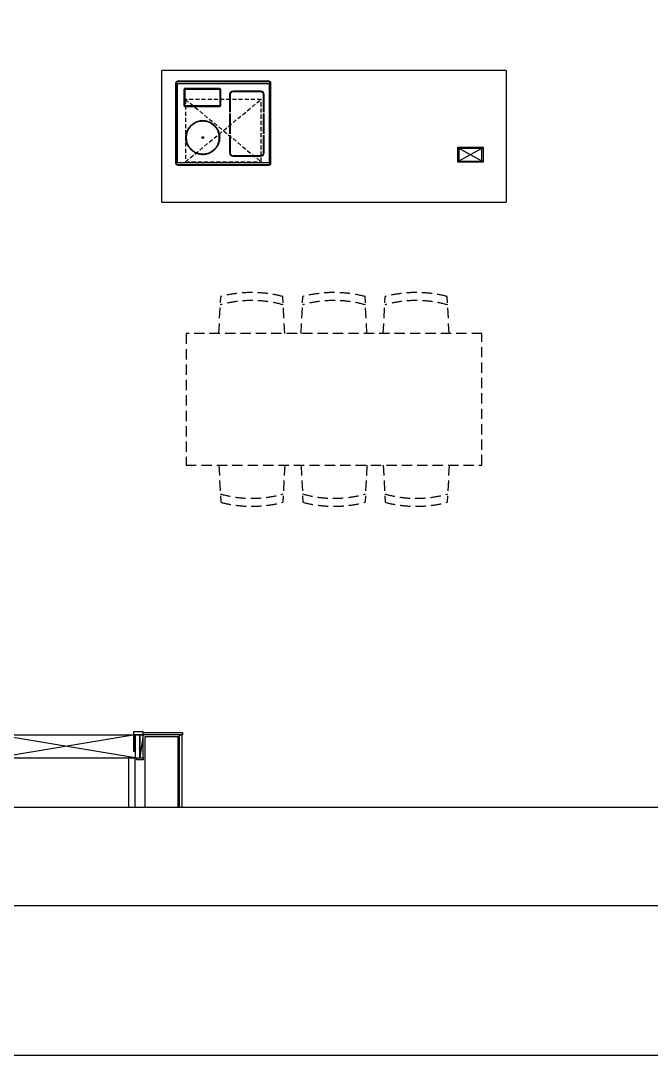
# Model space of a CAD drawing. Header units: millimetres. Extents: x -33000 to 294000, y 0 to 42408.
# Drawn here: x 10610 to 14445, y 0 to 6293 of the extents above; entities that cross this region are included whole.
import ezdxf

# ---------------------------------------------------------------- set-up
doc = ezdxf.new("R2010")
doc.units = ezdxf.units.MM
doc.header["$LTSCALE"] = 50
doc.linetypes.add('( Hidden )', pattern=[0.375, 0.25, -0.125])
doc.layers.add('arch', color=8, linetype='Continuous')
doc.layers.add('cloud', color=7, linetype='Continuous', true_color=0xb3ef8f, plot=False)

msp = doc.modelspace()

# ---------------------------------------------------------------- linework, layer by layer
at = {"layer": 'arch'}
for p, q in [((11465, 5984.2), (11465, 5194.2)), ((13560, 5989.2), (11470, 5989.2)), ((13565, 5194.2), (13565, 5984.2)), ((12120.3, 5924.2), (11563.3, 5924.2)), ((12120.3, 5920.2), (11563.3, 5920.2)), ((11551.8, 5912.7), (11551.8, 5425.7)), ((11555.9, 5912.7), (11555.9, 5425.7)), ((12069.8, 5864.4), (11901, 5864.4)), ((11901, 5863.8), (12069.8, 5863.8)), ((12069.8, 5862.2), (11901, 5862.2)), ((11901, 5861.6), (12069.8, 5861.6)), ((12127.7, 5425.7), (12127.7, 5912.7)), ((12131.8, 5425.7), (12131.8, 5912.7)), ((11881.5, 5844.9), (11881.5, 5737.5)), ((11882.1, 5737.5), (11882.1, 5844.9)), ((11883.7, 5844.9), (11883.7, 5737.5)), ((11884.3, 5737.5), (11884.3, 5844.9)), ((12086.5, 5844.9), (12086.5, 5737.5)), ((12087.1, 5737.5), (12087.1, 5844.9)), ((12088.7, 5844.9), (12088.7, 5737.5)), ((12089.3, 5737.5), (12089.3, 5844.9)), ((11881.5, 5727.5), (11881.5, 5605.3)), ((11882.1, 5605.3), (11882.1, 5727.5)), ((11883.7, 5727.5), (11883.7, 5605.3)), ((11884.3, 5605.3), (11884.3, 5727.5)), ((12086.5, 5727.5), (12086.5, 5605.3)), ((12087.1, 5605.3), (12087.1, 5727.5)), ((12088.7, 5727.5), (12088.7, 5605.3)), ((12089.3, 5605.3), (12089.3, 5727.5)), ((11881.5, 5595.3), (11881.5, 5488.1)), ((11882.1, 5488.1), (11882.1, 5595.3)), ((11883.7, 5595.3), (11883.7, 5488.1)), ((11884.3, 5488.1), (11884.3, 5595.3)), ((12086.5, 5595.3), (12086.5, 5488.1)), ((12087.1, 5488.1), (12087.1, 5595.3)), ((12088.7, 5595.3), (12088.7, 5488.1)), ((12089.3, 5488.1), (12089.3, 5595.3)), ((13423.5, 5521.2), (13266.5, 5521.2)), ((13266.5, 5521.2), (13266.5, 5434.2)), ((13266.5, 5521.2), (13423.5, 5434.2)), ((13423.5, 5521.2), (13266.5, 5434.2)), ((13415, 5516.2), (13275, 5516.2)), ((13275, 5516.2), (13275, 5439.2)), ((13415, 5439.2), (13415, 5516.2)), ((13423.5, 5434.2), (13423.5, 5521.2)), ((11563.3, 5418.3), (11845.7, 5418.3)), ((11563.3, 5414.2), (12120.3, 5414.2)), ((11846, 5418.3), (12120.3, 5418.3)), ((12069.8, 5471.4), (11901, 5471.4)), ((11901, 5470.8), (12069.8, 5470.8)), ((12069.8, 5469.2), (11901, 5469.2)), ((11901, 5468.6), (12069.8, 5468.6)), ((13266.5, 5434.2), (13423.5, 5434.2)), ((13275, 5439.2), (13415, 5439.2)), ((11470, 5189.2), (13560, 5189.2)), ((11355, 1949.2), (11355, 1964.2)), ((11355, 1964.2), (11593, 1964.2)), ((11593, 1964.2), (11593, 1949.2)), ((11593, 1949.2), (11355, 1949.2)), ((11365, 1939.2), (11565, 1939.2)), ((11365, 1939.2), (11365, 1509.2)), ((11565, 1939.2), (11565, 1509.2)), ((11575, 1509.2), (11575, 1949.2)), ((11575, 1949.2), (11590, 1949.2)), ((11590, 1949.2), (11590, 1509.2))]:
    msp.add_line(p, q, dxfattribs=at)
at = {"layer": 'arch', "linetype": '( Hidden )', "ltscale": 50}
for p, q in [((12121.8, 5909.2), (11561.8, 5909.2)), ((11561.8, 5909.2), (11561.8, 5429.2)), ((12121.8, 5429.2), (12121.8, 5909.2)), ((11561.8, 5429.2), (12121.8, 5429.2))]:
    msp.add_line(p, q, dxfattribs=at)
at = {"layer": 'arch', "ltscale": 100}
for p, q in [((11604.3, 5774.4), (11604.3, 5876.8)), ((11609.3, 5881.8), (11819.9, 5881.8)), ((11609.3, 5774.4), (11609.3, 5876.8)), ((11609.3, 5876.8), (11819.9, 5876.8)), ((11819.9, 5876.8), (11819.9, 5774.4)), ((11824.9, 5876.8), (11824.9, 5774.4)), ((11819.9, 5774.4), (11609.3, 5774.4)), ((11819.9, 5769.4), (11609.3, 5769.4))]:
    msp.add_line(p, q, dxfattribs=at)
at = {"layer": 'arch', "linetype": '( Hidden )', "ltscale": 2}
for p, q in [((12071.8, 5814.1), (11611.8, 5814.1)), ((11611.8, 5814.1), (11611.8, 5434.1)), ((11611.8, 5434.1), (12071.8, 5814.1)), ((11611.8, 5814.1), (12071.8, 5434.1)), ((12071.8, 5434.1), (12071.8, 5814.1)), ((11611.8, 5434.1), (12071.8, 5434.1))]:
    msp.add_line(p, q, dxfattribs=at)
at = {"layer": 'arch', "linetype": '( Hidden )', "ltscale": 5}
for p, q in [((11815, 4389.2), (11826.2, 4615.1)), ((12215, 4389.2), (12203.8, 4615.1)), ((12315, 4389.2), (12326.2, 4615.1)), ((12715, 4389.2), (12703.8, 4615.1)), ((12815, 4389.2), (12826.2, 4615.1)), ((13215, 4389.2), (13203.8, 4615.1)), ((13415, 4389.2), (11615, 4389.2)), ((11615, 4389.2), (11615, 3589.2)), ((13415, 3589.2), (13415, 4389.2)), ((11615, 3589.2), (13415, 3589.2)), ((11815, 3589.2), (11826.2, 3363.4)), ((12215, 3589.2), (12203.8, 3363.4)), ((12315, 3589.2), (12326.2, 3363.4)), ((12715, 3589.2), (12703.8, 3363.4)), ((12815, 3589.2), (12826.2, 3363.4)), ((13215, 3589.2), (13203.8, 3363.4))]:
    msp.add_line(p, q, dxfattribs=at)
at = {"layer": 'arch', "ltscale": 25}
msp.add_line((7015, 1509.2), (16595, 1509.2), dxfattribs=at)
at = {"layer": 'arch', "linetype": 'Continuous', "ltscale": 4}
msp.add_lwpolyline([(11355, 1949.2), (11355, 1967.2), (11295, 1967.2), (11295, 1949.2)], close=True, dxfattribs=at)
at = {"layer": 'arch'}
for points in [[(10465, 1949.2), (11305, 1949.2), (10465, 1809.2), (11305, 1809.2)], [(11305, 1809.2), (11335, 1809.2), (11335, 1949.2), (11305, 1949.2)], [(11355, 1797.2), (11315, 1797.2), (11315, 1809.2), (11355, 1809.2)]]:
    msp.add_lwpolyline(points, close=True, dxfattribs=at)
for points in [[(11305, 1949.2), (11300, 1949.2), (11300, 1944.2), (11295, 1944.2), (11295, 1849.2), (11305, 1849.2), (11305, 1949.2)], [(11355, 1949.2), (11335, 1949.2), (11335, 1809.2), (11355, 1809.2), (11355, 1949.2), (11335, 1809.2)]]:
    msp.add_lwpolyline(points, dxfattribs=at)
at = {"layer": 'arch', "linetype": 'Continuous', "ltscale": 4}
msp.add_lwpolyline([(11305, 1509.2), (11305, 1809.2), (11265, 1809.2), (11265, 1509.2)], dxfattribs=at)
at = {"layer": 'arch'}
for radius in [5.05, 4.48, 3.46]:
    msp.add_circle((11717, 5581.9), radius, dxfattribs=at)
for centre, radius, start, end in [((11470, 5984.2), 5, 90, 180), ((13560, 5984.2), 5, 0, 90), ((11563.3, 5912.7), 11.5, 90, 180), ((11563.3, 5912.7), 7.44, 90, 180), ((12120.3, 5912.7), 11.5, 0, 90), ((12120.3, 5912.7), 7.44, 0, 90), ((11881.8, 5737.5), 0.3, 179.9671, 0.0329), ((11884, 5737.5), 0.3, 179.9671, 0.0329), ((12086.8, 5737.5), 0.3, 179.9671, 0.0329), ((12089, 5737.5), 0.3, 179.9671, 0.0329), ((11881.8, 5605.3), 0.3, 180, 0), ((11884, 5605.3), 0.3, 180, 0), ((12086.8, 5605.3), 0.3, 180, 0), ((12089, 5605.3), 0.3, 180, 0), ((12086.8, 5595.3), 0.3, 0, 180), ((12089, 5595.3), 0.3, 0, 180), ((11563.3, 5425.7), 11.5, 180, 270), ((11563.3, 5425.7), 7.44, 180, 270), ((12120.3, 5425.7), 7.44, 270, 0), ((12120.3, 5425.7), 11.5, 270, 0), ((11470, 5194.2), 5, 180, 270), ((13560, 5194.2), 5, 270, 0)]:
    msp.add_arc(centre, radius, start, end, dxfattribs=at)
at = {"layer": 'arch', "ltscale": 100}
for centre, start, end in [((11609.3, 5876.8), 90, 180), ((11819.9, 5876.8), 0, 90), ((11609.3, 5774.4), 180, 270), ((11819.9, 5774.4), 270, 0)]:
    msp.add_arc(centre, 5, start, end, dxfattribs=at)
at = {"layer": 'arch', "linetype": '( Hidden )', "ltscale": 5}
for centre, radius, start, end in [((12015, 3888.7), 750.5, 75.42611, 104.57389), ((12515, 3888.7), 750.5, 75.42611, 104.57389), ((13015, 3888.7), 750.5, 75.42611, 104.57389), ((12015, 3886), 704.7, 74.24392, 105.75608), ((12515, 3886), 704.7, 74.24392, 105.75608), ((13015, 3886), 704.7, 74.24392, 105.75608), ((12015, 4092.4), 704.7, 254.24392, 285.75608), ((12515, 4092.4), 704.7, 254.24392, 285.75608), ((13015, 4092.4), 704.7, 254.24392, 285.75608), ((12015, 4089.7), 750.5, 255.42611, 284.57389), ((12515, 4089.7), 750.5, 255.42611, 284.57389), ((13015, 4089.7), 750.5, 255.42611, 284.57389)]:
    msp.add_arc(centre, radius, start, end, dxfattribs=at)
at = {"layer": 'arch'}
for points, knots in [([(11901, 5864.4), (11896, 5864.4), (11885.7, 5860.2), (11881.5, 5849.9), (11881.5, 5844.9)], [0, 0, 0, 0, 0.500007, 1, 1, 1, 1]), ([(11882.1, 5844.9), (11882.1, 5849.8), (11886.1, 5859.8), (11896.1, 5863.8), (11901, 5863.8)], [0, 0, 0, 0, 0.499995, 1, 1, 1, 1]), ([(11901, 5862.2), (11896.5, 5862.2), (11887.4, 5858.5), (11883.7, 5849.4), (11883.7, 5844.9)], [0, 0, 0, 0, 0.5, 1, 1, 1, 1]), ([(11884.3, 5844.9), (11884.3, 5849.2), (11887.8, 5858.1), (11896.7, 5861.6), (11901, 5861.6)], [0, 0, 0, 0, 0.500002, 1, 1, 1, 1]), ([(11717, 5684.1), (11713.5, 5684.1), (11706.5, 5683.8), (11693, 5681.7), (11676.9, 5676.7), (11659.5, 5667.2), (11644.3, 5654.6), (11631.7, 5639.4), (11622.2, 5621.9), (11617.2, 5605.9), (11615.1, 5592.4), (11614.6, 5581.9), (11615.1, 5571.4), (11617.2, 5557.9), (11622.2, 5541.8), (11631.7, 5524.4), (11644.3, 5509.2), (11659.5, 5496.6), (11676.9, 5487.1), (11693, 5482.1), (11706.5, 5480), (11713.5, 5479.6), (11717, 5479.6)], [0, 0, 0, 0, 0.03125, 0.0625, 0.125, 0.1875, 0.25, 0.3125, 0.375, 0.4375, 0.46875, 0.5, 0.53125, 0.5625, 0.625, 0.6875, 0.75, 0.8125, 0.875, 0.9375, 0.96875, 1, 1, 1, 1]), ([(11788, 5652.9), (11783.3, 5657.6), (11773, 5666), (11755.7, 5675.3), (11740, 5680), (11727, 5682), (11717, 5682.4), (11707, 5682), (11694, 5680), (11678.3, 5675.3), (11661, 5666), (11650.8, 5657.6), (11646, 5652.9)], [0, 0, 0, 0, 0.124999, 0.249998, 0.374998, 0.437497, 0.499997, 0.562497, 0.624998, 0.749998, 0.874999, 1, 1, 1, 1]), ([(11717, 5684.7), (11730.7, 5684.7), (11750.7, 5680.7), (11771.4, 5669.7), (11782.2, 5661.6), (11789.9, 5654.7), (11796.8, 5647.1), (11804.8, 5636.3), (11812.7, 5621.5), (11817.6, 5605.5), (11819.5, 5592.1), (11820, 5581.9), (11819.5, 5571.6), (11817.6, 5558.3), (11812.7, 5542.2), (11804.8, 5527.5), (11796.8, 5516.6), (11789.9, 5509), (11782.2, 5502.1), (11771.4, 5494.1), (11756.6, 5486.2), (11740.6, 5481.3), (11727.3, 5479.4), (11719.3, 5479), (11714.7, 5479), (11713.6, 5479.1)], [0, 0, 0, 0, 0.123711, 0.185567, 0.216495, 0.247423, 0.27835, 0.309278, 0.371134, 0.43299, 0.463917, 0.494845, 0.525773, 0.556701, 0.618557, 0.680412, 0.71134, 0.742268, 0.773196, 0.804124, 0.865979, 0.927835, 0.958763, 0.989691, 1, 1, 1, 1]), ([(11717, 5479.6), (11720.5, 5479.6), (11727.5, 5480), (11741, 5482.1), (11757.1, 5487.1), (11774.5, 5496.6), (11789.7, 5509.2), (11802.3, 5524.4), (11811.8, 5541.8), (11816.8, 5557.9), (11818.9, 5571.4), (11819.4, 5581.9), (11818.9, 5592.4), (11816.8, 5605.9), (11811.8, 5621.9), (11802.3, 5639.4), (11789.7, 5654.6), (11774.5, 5667.2), (11757.1, 5676.7), (11741, 5681.7), (11727.5, 5683.8), (11720.5, 5684.1), (11717, 5684.1)], [0, 0, 0, 0, 0.03125, 0.0625, 0.125, 0.1875, 0.25, 0.3125, 0.375, 0.4375, 0.46875, 0.5, 0.53125, 0.5625, 0.625, 0.6875, 0.75, 0.8125, 0.875, 0.9375, 0.96875, 1, 1, 1, 1]), ([(11644.3, 5509.1), (11639.4, 5514), (11630.8, 5524.5), (11621.3, 5542.2), (11616.5, 5558.3), (11614.5, 5571.6), (11614, 5581.9), (11614.5, 5592.1), (11616.5, 5605.5), (11621.3, 5621.5), (11630.8, 5639.2), (11639.4, 5649.8), (11644.3, 5654.6)], [0, 0, 0, 0, 0.125, 0.25, 0.375, 0.4375, 0.5, 0.5625, 0.625, 0.75, 0.875, 1, 1, 1, 1]), ([(11645.6, 5510.5), (11640.8, 5515.2), (11632.4, 5525.6), (11623, 5543), (11618.3, 5558.7), (11616.3, 5571.8), (11615.8, 5581.9), (11616.3, 5592), (11618.3, 5605.1), (11623, 5620.8), (11632.4, 5638.2), (11640.8, 5648.5), (11645.6, 5653.3)], [0, 0, 0, 0, 0.124998, 0.249995, 0.374993, 0.437492, 0.49999, 0.562492, 0.624993, 0.749995, 0.874998, 1, 1, 1, 1]), ([(11646, 5652.9), (11641.3, 5648.1), (11632.9, 5637.9), (11623.6, 5620.6), (11618.9, 5604.9), (11616.9, 5591.9), (11616.4, 5581.9), (11616.9, 5571.9), (11618.9, 5558.8), (11623.6, 5543.2), (11632.9, 5525.9), (11641.3, 5515.6), (11646, 5510.9)], [0, 0, 0, 0, 0.125002, 0.250004, 0.375006, 0.437507, 0.500008, 0.562507, 0.625006, 0.750004, 0.875002, 1, 1, 1, 1]), ([(11788.4, 5653.3), (11798, 5643.8), (11809.1, 5627.1), (11815.7, 5605.1), (11817.7, 5592), (11818.2, 5581.9), (11817.7, 5571.8), (11815.7, 5558.7), (11811, 5543), (11803.2, 5528.5), (11795.3, 5517.8), (11788.5, 5510.3), (11781.1, 5503.6), (11770.4, 5495.7), (11755.9, 5487.9), (11740.2, 5483.1), (11727.1, 5481.2), (11717, 5480.7), (11706.9, 5481.2), (11693.8, 5483.1), (11671.8, 5489.8), (11655.1, 5500.9), (11645.6, 5510.5)], [0, 0, 0, 0, 0.125004, 0.187506, 0.218758, 0.250009, 0.281259, 0.312508, 0.375008, 0.437508, 0.468758, 0.500008, 0.531257, 0.562506, 0.625005, 0.687504, 0.718753, 0.750002, 0.781252, 0.812502, 0.875001, 1, 1, 1, 1]), ([(11788, 5510.9), (11792.7, 5515.6), (11801.2, 5525.9), (11810.4, 5543.2), (11815.2, 5558.8), (11817.1, 5571.9), (11817.6, 5581.9), (11817.1, 5591.9), (11815.2, 5604.9), (11810.4, 5620.6), (11801.2, 5637.9), (11792.7, 5648.1), (11788, 5652.9)], [0, 0, 0, 0, 0.124998, 0.249995, 0.374993, 0.437492, 0.49999, 0.562492, 0.624993, 0.749995, 0.874998, 1, 1, 1, 1]), ([(11713.6, 5479.1), (11711.3, 5479.2), (11705.6, 5479.5), (11693.4, 5481.3), (11671, 5488.1), (11654, 5499.4), (11644.3, 5509.1)], [0, 0, 0, 0, 0.086957, 0.217391, 0.478261, 1, 1, 1, 1]), ([(11881.5, 5488.1), (11881.5, 5483.1), (11885.7, 5472.8), (11896, 5468.6), (11901, 5468.6)], [0, 0, 0, 0, 0.500003, 1, 1, 1, 1]), ([(11883.7, 5488.1), (11883.7, 5483.7), (11887.4, 5474.5), (11896.5, 5470.8), (11901, 5470.8)], [0, 0, 0, 0, 0.500001, 1, 1, 1, 1]), ([(12069.8, 5470.8), (12074.2, 5470.8), (12083.4, 5474.5), (12087.1, 5483.7), (12087.1, 5488.1)], [0, 0, 0, 0, 0.500003, 1, 1, 1, 1]), ([(12069.8, 5468.6), (12074.8, 5468.6), (12085.1, 5472.8), (12089.3, 5483.1), (12089.3, 5488.1)], [0, 0, 0, 0, 0.500003, 1, 1, 1, 1])]:
    msp.add_open_spline(points, degree=3, knots=knots, dxfattribs=at)
for points in [[(12089.3, 5844.9), (12089.3, 5855.7), (12080.6, 5864.4), (12069.8, 5864.4)], [(12069.8, 5863.8), (12080.2, 5863.8), (12088.7, 5855.4), (12088.7, 5844.9)], [(12087.1, 5844.9), (12087.1, 5854.5), (12079.4, 5862.2), (12069.8, 5862.2)], [(12069.8, 5861.6), (12079, 5861.6), (12086.5, 5854.2), (12086.5, 5844.9)], [(11881.8, 5727.8), (11881.6, 5727.8), (11881.5, 5727.7), (11881.5, 5727.5)], [(11882.1, 5727.5), (11882.1, 5727.7), (11882, 5727.8), (11881.8, 5727.8)], [(11884, 5727.8), (11883.8, 5727.8), (11883.7, 5727.7), (11883.7, 5727.5)], [(11884.3, 5727.5), (11884.3, 5727.7), (11884.1, 5727.8), (11884, 5727.8)], [(12086.8, 5727.8), (12086.7, 5727.8), (12086.5, 5727.7), (12086.5, 5727.5)], [(12087.1, 5727.5), (12087.1, 5727.7), (12087, 5727.8), (12086.8, 5727.8)], [(12089, 5727.8), (12088.8, 5727.8), (12088.7, 5727.7), (12088.7, 5727.5)], [(12089.3, 5727.5), (12089.3, 5727.7), (12089.2, 5727.8), (12089, 5727.8)], [(11644.3, 5654.6), (11663.7, 5674), (11689.5, 5684.7), (11717, 5684.7)], [(11645.6, 5653.3), (11664.7, 5672.4), (11690, 5682.9), (11717, 5682.9)], [(11717, 5682.9), (11744, 5682.9), (11769.3, 5672.4), (11788.4, 5653.3)], [(11881.8, 5595.6), (11881.7, 5595.6), (11881.5, 5595.4), (11881.5, 5595.3)], [(11882.1, 5595.3), (11882.1, 5595.5), (11882, 5595.6), (11881.8, 5595.6)], [(11884, 5595.6), (11883.8, 5595.6), (11883.7, 5595.4), (11883.7, 5595.3)], [(11884.3, 5595.3), (11884.3, 5595.5), (11884.1, 5595.6), (11884, 5595.6)], [(11646, 5510.9), (11665, 5491.9), (11690.2, 5481.5), (11717, 5481.5)], [(11717, 5481.5), (11743.8, 5481.5), (11769, 5491.9), (11788, 5510.9)], [(11901, 5469.2), (11890.6, 5469.2), (11882.1, 5477.7), (11882.1, 5488.1)], [(11901, 5471.4), (11891.8, 5471.4), (11884.3, 5478.9), (11884.3, 5488.1)], [(12086.5, 5488.1), (12086.5, 5478.9), (12079, 5471.4), (12069.8, 5471.4)], [(12088.7, 5488.1), (12088.7, 5477.7), (12080.2, 5469.2), (12069.8, 5469.2)]]:
    msp.add_open_spline(points, degree=3, dxfattribs=at)
at = {"layer": 'cloud'}
msp.add_line((-33000, 0), (294000, 0), dxfattribs=at)
msp.add_lwpolyline([(1235, 28850), (37950, 28850), (37950, 909.2), (1235, 909.2)], close=True, dxfattribs=at)

doc.saveas('drawing.dxf')
